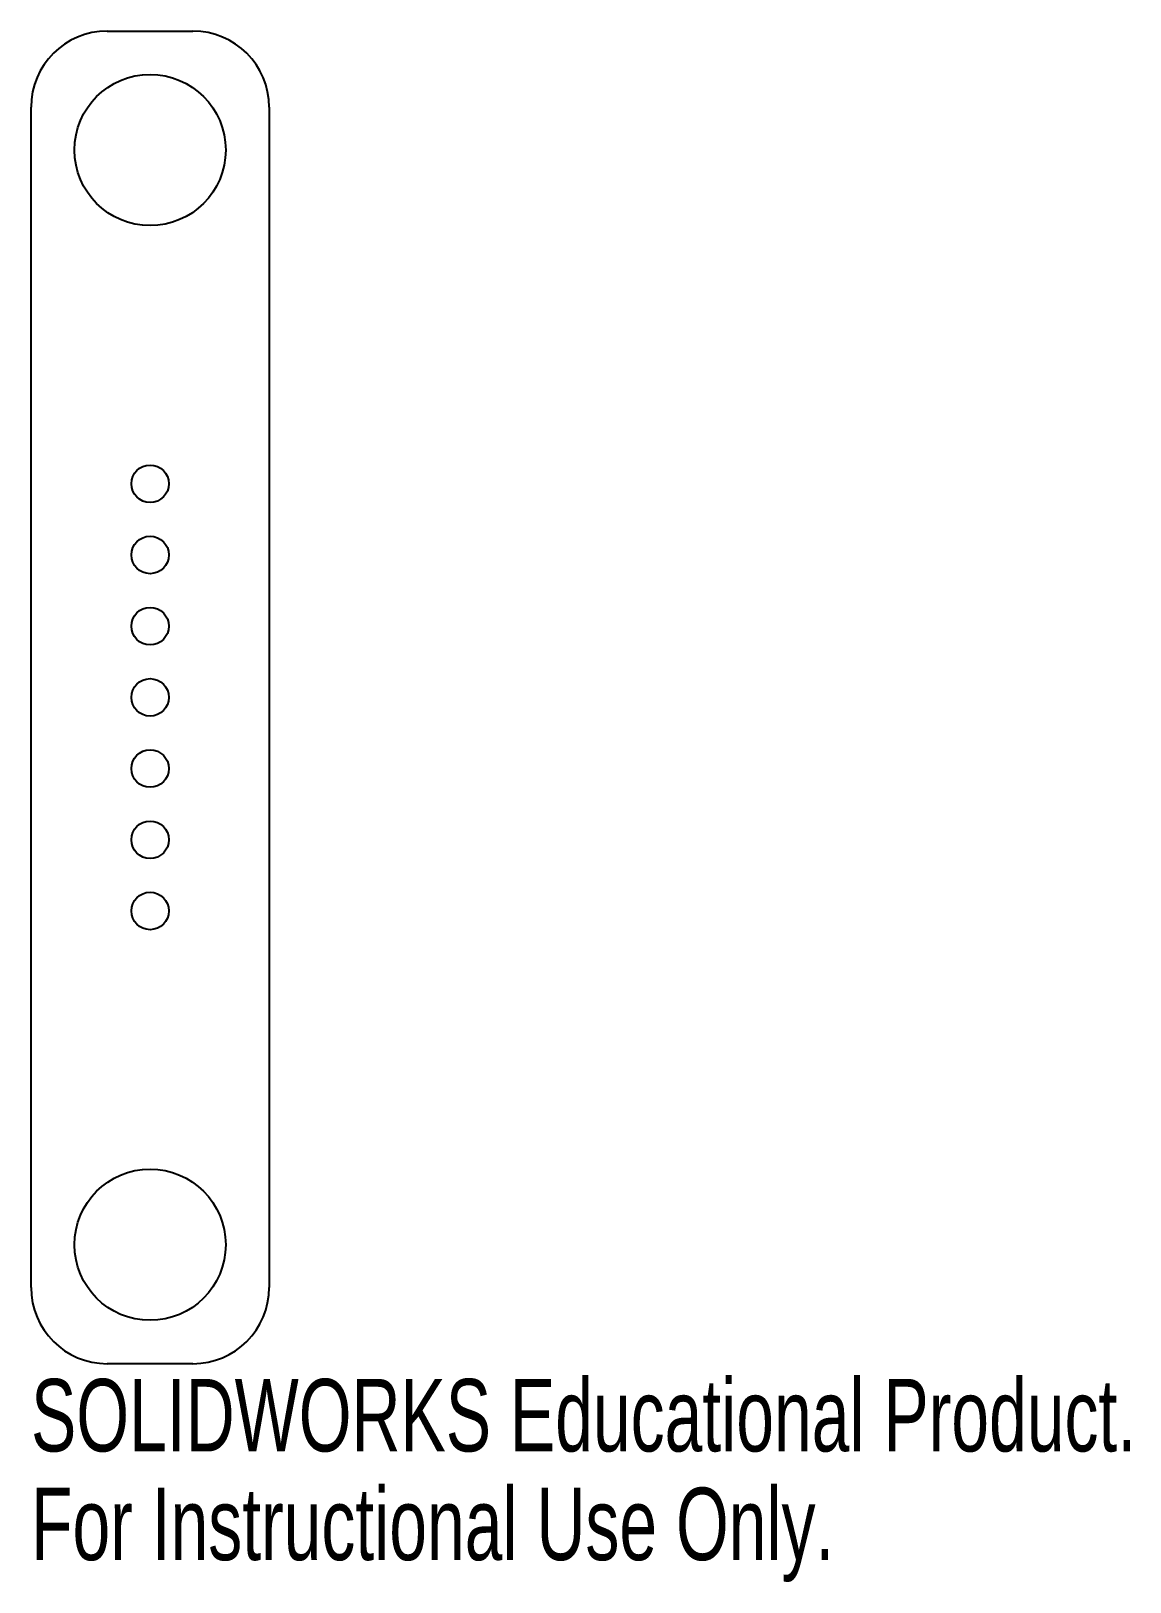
# Model space of a CAD drawing. Header units: inches. Extents: x -0.31 to 2.57, y -2.32 to 1.75.
import ezdxf

# ---------------------------------------------------------------- set-up
doc = ezdxf.new("R2010")
doc.units = ezdxf.units.IN
doc.header["$MEASUREMENT"] = 0
doc.styles.add('SLDTEXTSTYLE0', font='TXT', dxfattribs={"width": 0.7})

msp = doc.modelspace()

# ---------------------------------------------------------------- linework, layer by layer
at = {"color": 7, "linetype": 'Continuous', "lineweight": 25}
for p, q in [((-0.1125, 1.75), (0.1125, 1.75)), ((-0.3125, -1.55), (-0.3125, 1.55)), ((0.3125, 1.55), (0.3125, -1.55)), ((0.1125, -1.75), (-0.1125, -1.75))]:
    msp.add_line(p, q, dxfattribs=at)
for centre, radius in [((0, 1.4375), 0.1985), ((0, 0.561), 0.0492), ((0, 0.374), 0.0492), ((0, 0.187), 0.0492), ((0, 0), 0.0492), ((0, -0.187), 0.0492), ((0, -0.374), 0.0492), ((0, -0.561), 0.0492), ((0, -1.4375), 0.1985)]:
    msp.add_circle(centre, radius, dxfattribs=at)
for centre, start, end in [((-0.1125, 1.55), 90, 180), ((0.1125, 1.55), 0, 90), ((-0.1125, -1.55), 180, 270), ((0.1125, -1.55), 270, 0)]:
    msp.add_arc(centre, 0.2, start, end, dxfattribs=at)

# ---------------------------------------------------------------- texts
at = {"color": 7, "linetype": 'Continuous', "char_height": 0.1903, "attachment_point": 1, "style": 'SLDTEXTSTYLE0'}
for s, insert in [('SOLIDWORKS Educational Product.', (-0.3125, -1.7901)), ('For Instructional Use Only.', (-0.3125, -2.0756))]:
    msp.add_mtext(s, dxfattribs=dict(at, insert=insert))

doc.saveas('drawing.dxf')
